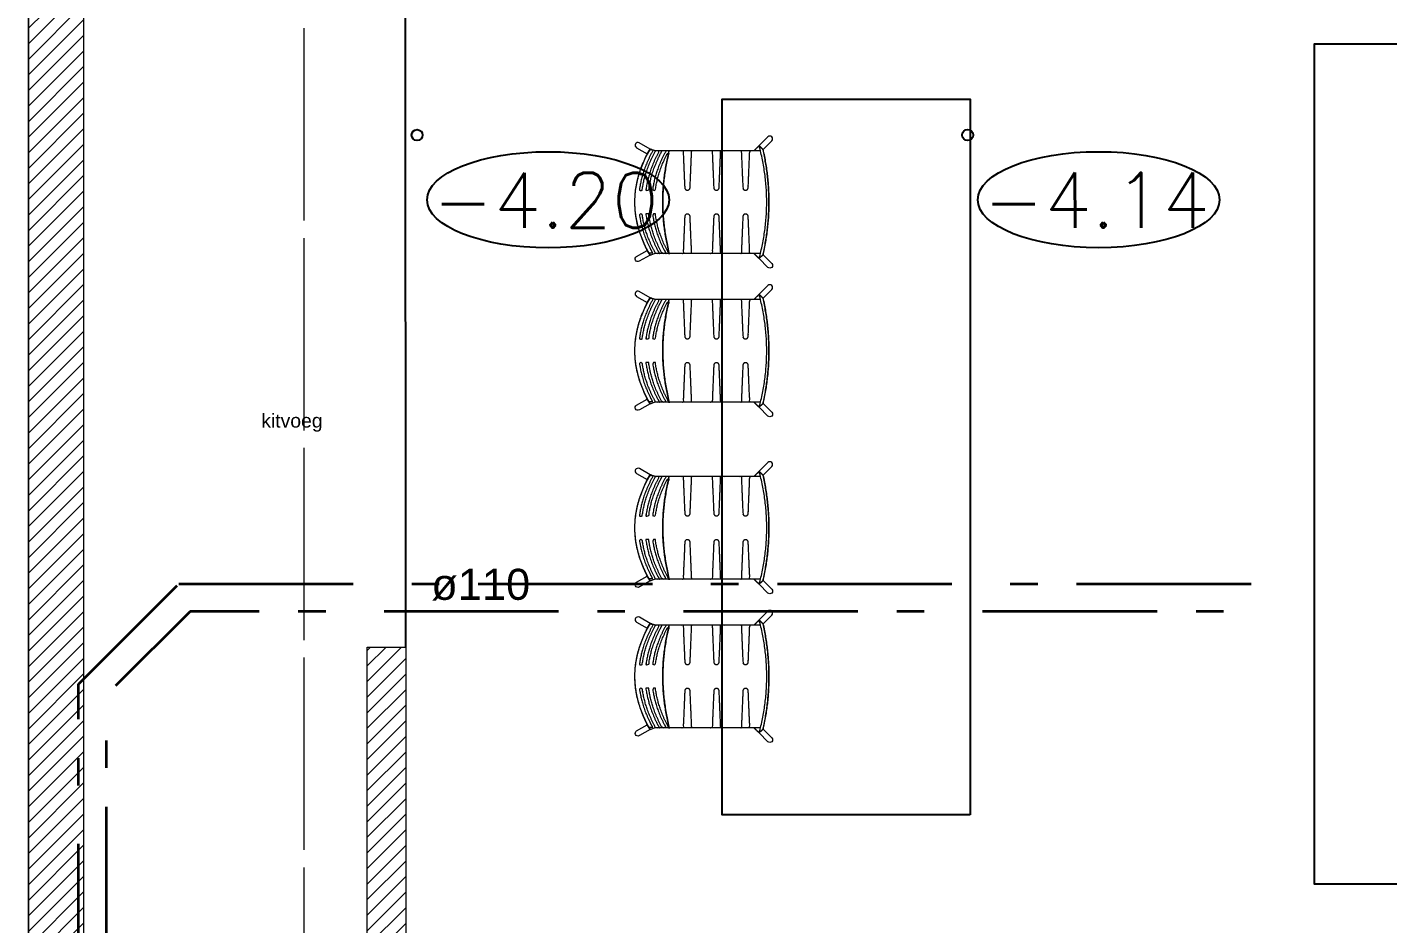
# Model space of a CAD drawing. Header units: millimetres. Extents: x 361 to 21231, y 184 to 1849.
# Drawn here: x 2498.785 to 2503.727, y 513.212 to 516.469 of the extents above; entities that cross this region are included whole.
import ezdxf

# ---------------------------------------------------------------- set-up
doc = ezdxf.new("R2010")
doc.units = ezdxf.units.MM
doc.header["$LTSCALE"] = 0.2
doc.linetypes.add('[LP] ISO-02 Dashed', pattern=[3.81, 3.048, -0.762])
doc.linetypes.add('[LP] Type-6', pattern=[5.288458, 3.169996, -1.059993, 0.352704, -0.705764])
for name, color, linetype, lineweight in [('... architectuur', 7, 'Continuous', 5), ('... architectuur - ALGEMEEN', 7, 'Continuous', 5), ('... interieur - ALGEMEEN', 7, 'Continuous', 5)]:
    doc.layers.add(name, color=color, linetype=linetype, lineweight=lineweight)
doc.layers.add('... Interieur-los meubilair', color=7, linetype='Continuous', lineweight=9, true_color=0x191919)
doc.layers.add('... riolering - DWA', color=7, linetype='[LP] Type-6', lineweight=35, true_color=0x666360)
doc.layers.add('bestaande hoogtepunten', color=7, linetype='Continuous')
doc.layers.add('ontwerp', color=7, linetype='Continuous')
doc.styles.add('Arial', font='arial.ttf')
doc.styles.add('Helvetica Neue Light', font='')
doc.styles.get("Standard").update_dxf_attribs({"font": 'txt.shx', "height": 0.2})
doc.styles.get('Helvetica Neue Light').set_extended_font_data('Helvetica Neue Light')

# ---------------------------------------------------------------- blocks, each defined once
blk = doc.blocks.new('Groep-15')
at = {"layer": '... Interieur-los meubilair', "color": 7, "linetype": 'Continuous', "lineweight": 15}
for p, q in [((-143.63, 3707.09), (-145.45, 3705.28)), ((-181.67, 3705.28), (-183.26, 3705.83)), ((-181.67, 3705.28), (-143.07, 3705.28)), ((-183.26, 3667.33), (-181.67, 3667.88)), ((-143.07, 3667.88), (-181.67, 3667.88)), ((-143.63, 3666.07), (-145.45, 3667.88))]:
    blk.add_line(p, q, dxfattribs=at)
at = {"layer": '... Interieur-los meubilair', "color": 7, "linetype": 'Continuous', "lineweight": 15, "flags": 128}
for points in [[(-184.26, 3704.1), (-183.26, 3705.83), (-187.15, 3708.08, 0.414214), (-188.52, 3707.71, 0.414214), (-188.15, 3706.35)], [(-143.63, 3707.09), (-142.22, 3705.68), (-139.04, 3708.86, 0.414214), (-139.04, 3710.27, 0.414214), (-140.45, 3710.27)], [(-184.26, 3669.06), (-183.26, 3667.33), (-187.15, 3665.08, -0.414214), (-188.52, 3665.45, -0.414214), (-188.15, 3666.81)], [(-143.63, 3666.07), (-142.22, 3667.48), (-139.04, 3664.3, -0.414214), (-139.04, 3662.88, -0.414214), (-140.45, 3662.88)]]:
    blk.add_lwpolyline(points, format="xyb", close=True, dxfattribs=at)
at = {"layer": '... Interieur-los meubilair', "color": 7, "linetype": 'Continuous', "lineweight": 15}
blk.add_rational_spline([(-176.26, 3705.28), (-181.05, 3686.58), (-176.26, 3667.88), (-173.75, 3667.88), (-171.23, 3667.88), (-170.95, 3674.58), (-170.66, 3681.28), (-170.66, 3682.25), (-169.69, 3682.25), (-168.71, 3682.25), (-168.71, 3681.28), (-168.43, 3674.58), (-168.14, 3667.88), (-164.42, 3667.88), (-160.69, 3667.88), (-160.41, 3674.58), (-160.12, 3681.28), (-160.12, 3682.25), (-159.15, 3682.25), (-158.17, 3682.25), (-158.17, 3681.28), (-157.89, 3674.58), (-157.6, 3667.88), (-153.86, 3667.88), (-150.12, 3667.88), (-149.83, 3674.58), (-149.55, 3681.28), (-149.55, 3682.25), (-148.58, 3682.25), (-147.6, 3682.25), (-147.6, 3681.28), (-147.32, 3674.58), (-147.03, 3667.88), (-146.25, 3667.88), (-145.46, 3667.88), (-144.56, 3666.97), (-143.65, 3666.07), (-142.94, 3666.77), (-142.24, 3667.48), (-137.95, 3686.58), (-142.24, 3705.68), (-142.94, 3706.38), (-143.65, 3707.09), (-144.56, 3706.18), (-145.46, 3705.28), (-146.25, 3705.28), (-147.03, 3705.28), (-147.32, 3698.58), (-147.6, 3691.88), (-147.6, 3691.85), (-147.6, 3691.83), (-147.6, 3691.81), (-147.6, 3691.78), (-147.61, 3691.76), (-147.61, 3691.74), (-147.61, 3691.71), (-147.62, 3691.69), (-147.62, 3691.66), (-147.63, 3691.64), (-147.64, 3691.62), (-147.64, 3691.6), (-147.65, 3691.57), (-147.66, 3691.55), (-147.67, 3691.53), (-147.67, 3691.51), (-147.68, 3691.48), (-147.69, 3691.46), (-147.7, 3691.44), (-147.72, 3691.42), (-147.73, 3691.4), (-147.74, 3691.38), (-147.75, 3691.36), (-147.76, 3691.34), (-147.78, 3691.32), (-147.79, 3691.3), (-147.81, 3691.28), (-147.82, 3691.26), (-147.84, 3691.24), (-147.85, 3691.22), (-147.87, 3691.21), (-147.89, 3691.19), (-147.9, 3691.17), (-147.92, 3691.16), (-147.94, 3691.14), (-147.96, 3691.12), (-147.98, 3691.11), (-147.99, 3691.1), (-148.01, 3691.08), (-148.03, 3691.07), (-148.05, 3691.05), (-148.07, 3691.04), (-148.09, 3691.03), (-148.12, 3691.02), (-148.14, 3691.01), (-148.16, 3691), (-148.18, 3690.99), (-148.2, 3690.98), (-148.22, 3690.97), (-148.25, 3690.96), (-148.27, 3690.95), (-148.29, 3690.95), (-148.32, 3690.94), (-148.34, 3690.93), (-148.36, 3690.93), (-148.38, 3690.92), (-148.41, 3690.92), (-148.43, 3690.91), (-148.46, 3690.91), (-148.48, 3690.91), (-148.5, 3690.91), (-148.53, 3690.9), (-148.55, 3690.9), (-148.58, 3690.9), (-148.6, 3690.9), (-148.62, 3690.9), (-148.65, 3690.91), (-148.67, 3690.91), (-148.69, 3690.91), (-148.72, 3690.91), (-148.74, 3690.92), (-148.77, 3690.92), (-148.79, 3690.93), (-148.81, 3690.93), (-148.84, 3690.94), (-148.86, 3690.95), (-148.88, 3690.95), (-148.9, 3690.96), (-148.93, 3690.97), (-148.95, 3690.98), (-148.97, 3690.99), (-148.99, 3691), (-149.01, 3691.01), (-149.03, 3691.02), (-149.06, 3691.03), (-149.08, 3691.04), (-149.1, 3691.05), (-149.12, 3691.07), (-149.14, 3691.08), (-149.16, 3691.1), (-149.17, 3691.11), (-149.19, 3691.12), (-149.21, 3691.14), (-149.23, 3691.16), (-149.25, 3691.17), (-149.26, 3691.19), (-149.28, 3691.21), (-149.3, 3691.22), (-149.31, 3691.24), (-149.33, 3691.26), (-149.34, 3691.28), (-149.36, 3691.3), (-149.37, 3691.32), (-149.39, 3691.34), (-149.4, 3691.36), (-149.41, 3691.38), (-149.42, 3691.4), (-149.43, 3691.42), (-149.45, 3691.44), (-149.46, 3691.46), (-149.47, 3691.48), (-149.48, 3691.51), (-149.48, 3691.53), (-149.49, 3691.55), (-149.5, 3691.57), (-149.51, 3691.6), (-149.51, 3691.62), (-149.52, 3691.64), (-149.53, 3691.66), (-149.53, 3691.69), (-149.54, 3691.71), (-149.54, 3691.74), (-149.54, 3691.76), (-149.55, 3691.78), (-149.55, 3691.81), (-149.55, 3691.83), (-149.55, 3691.85), (-149.55, 3691.88), (-149.83, 3698.58), (-150.12, 3705.28), (-153.86, 3705.28), (-157.6, 3705.28), (-157.89, 3698.58), (-158.17, 3691.88), (-158.17, 3690.9), (-159.15, 3690.9), (-160.12, 3690.9), (-160.12, 3691.88), (-160.41, 3698.58), (-160.69, 3705.28), (-164.42, 3705.28), (-168.14, 3705.28), (-168.43, 3698.58), (-168.71, 3691.88), (-168.71, 3690.9), (-169.69, 3690.9), (-170.66, 3690.9), (-170.66, 3691.88), (-170.95, 3698.58), (-171.23, 3705.28), (-173.75, 3705.28), (-176.26, 3705.28)], [1, 1, 1, 1, 1, 1, 1, 0.707106781187, 1, 0.707106781187, 1, 1, 1, 1, 1, 1, 1, 0.707106781187, 1, 0.707106781187, 1, 1, 1, 1, 1, 1, 1, 0.707106781187, 1, 0.707106781187, 1, 1, 1, 1, 1, 1, 1, 1, 1, 1, 1, 1, 1, 1, 1, 1, 1, 1, 1, 1, 1, 1, 1, 1, 1, 1, 1, 1, 1, 1, 1, 1, 1, 1, 1, 1, 1, 1, 1, 1, 1, 1, 1, 1, 1, 1, 1, 1, 1, 1, 1, 1, 1, 1, 1, 1, 1, 1, 1, 1, 1, 1, 1, 1, 1, 1, 1, 1, 1, 1, 1, 1, 1, 1, 1, 1, 1, 1, 1, 1, 1, 1, 1, 1, 1, 1, 1, 1, 1, 1, 1, 1, 1, 1, 1, 1, 1, 1, 1, 1, 1, 1, 1, 1, 1, 1, 1, 1, 1, 1, 1, 1, 1, 1, 1, 1, 1, 1, 1, 1, 1, 1, 1, 1, 1, 1, 1, 1, 1, 1, 1, 1, 1, 1, 1, 1, 1, 1, 1, 1, 1, 1, 1, 1, 1, 1, 1, 1, 1, 1, 1, 1, 1, 0.707106781187, 1, 0.707106781187, 1, 1, 1, 1, 1, 1, 1, 0.707106781187, 1, 0.707106781187, 1, 1, 1, 1, 1], degree=2, knots=[0, 0, 0, 0.125455, 0.125455, 0.141801, 0.141801, 0.185384, 0.185384, 0.189864, 0.189864, 0.194345, 0.194345, 0.237928, 0.237928, 0.262131, 0.262131, 0.305714, 0.305714, 0.310195, 0.310195, 0.314675, 0.314675, 0.358258, 0.358258, 0.382581, 0.382581, 0.426163, 0.426163, 0.430644, 0.430644, 0.435125, 0.435125, 0.478707, 0.478707, 0.483796, 0.483796, 0.492126, 0.492126, 0.498625, 0.498625, 0.625839, 0.625839, 0.632338, 0.632338, 0.640668, 0.640668, 0.645757, 0.645757, 0.689339, 0.689339, 0.689495, 0.689495, 0.68965, 0.68965, 0.689806, 0.689806, 0.689961, 0.689961, 0.690117, 0.690117, 0.690272, 0.690272, 0.690428, 0.690428, 0.690583, 0.690583, 0.690739, 0.690739, 0.690894, 0.690894, 0.69105, 0.69105, 0.691205, 0.691205, 0.691361, 0.691361, 0.691516, 0.691516, 0.691672, 0.691672, 0.691827, 0.691827, 0.691983, 0.691983, 0.692138, 0.692138, 0.692294, 0.692294, 0.692449, 0.692449, 0.692605, 0.692605, 0.69276, 0.69276, 0.692916, 0.692916, 0.693071, 0.693071, 0.693227, 0.693227, 0.693382, 0.693382, 0.693538, 0.693538, 0.693694, 0.693694, 0.693849, 0.693849, 0.694005, 0.694005, 0.69416, 0.69416, 0.694316, 0.694316, 0.694471, 0.694471, 0.694627, 0.694627, 0.694782, 0.694782, 0.694938, 0.694938, 0.695093, 0.695093, 0.695249, 0.695249, 0.695404, 0.695404, 0.69556, 0.69556, 0.695715, 0.695715, 0.695871, 0.695871, 0.696026, 0.696026, 0.696182, 0.696182, 0.696337, 0.696337, 0.696493, 0.696493, 0.696648, 0.696648, 0.696804, 0.696804, 0.696959, 0.696959, 0.697115, 0.697115, 0.69727, 0.69727, 0.697426, 0.697426, 0.697581, 0.697581, 0.697737, 0.697737, 0.697892, 0.697892, 0.698048, 0.698048, 0.698203, 0.698203, 0.698359, 0.698359, 0.698514, 0.698514, 0.69867, 0.69867, 0.698825, 0.698825, 0.698981, 0.698981, 0.699136, 0.699136, 0.699292, 0.699292, 0.742874, 0.742874, 0.767197, 0.767197, 0.81078, 0.81078, 0.815261, 0.815261, 0.819741, 0.819741, 0.863324, 0.863324, 0.887528, 0.887528, 0.93111, 0.93111, 0.935591, 0.935591, 0.940071, 0.940071, 0.983654, 0.983654, 1, 1, 1], dxfattribs=at)
for points in [[(-143.63, 3666.07), (-138.12, 3686.58), (-143.63, 3707.09)], [(-183.26, 3667.33), (-194.26, 3686.58), (-183.26, 3705.83)], [(-176.24, 3667.88), (-181.03, 3686.58), (-176.24, 3705.28)], [(-142.22, 3667.48), (-137.93, 3686.58), (-142.22, 3705.68)]]:
    blk.add_open_spline(points, degree=2, dxfattribs=at)
blk.add_open_spline([(-187.14, 3690.87), (-186.22, 3698.15), (-182.15, 3705.43), (-182.1, 3705.42), (-182.05, 3705.41), (-182.65, 3705.62), (-183.26, 3705.83), (-194.26, 3686.58), (-183.26, 3667.33), (-182.65, 3667.54), (-182.05, 3667.75), (-182.1, 3667.74), (-182.15, 3667.73), (-186.22, 3675.01), (-187.14, 3682.29), (-186.63, 3682.3), (-186.12, 3682.3), (-185.21, 3675.09), (-181.2, 3667.88), (-180.53, 3667.88), (-179.85, 3667.88), (-183.85, 3675.08), (-184.77, 3682.29), (-184.26, 3682.3), (-183.75, 3682.3), (-182.83, 3675.09), (-178.83, 3667.88), (-178.13, 3667.88), (-177.43, 3667.88), (-181.43, 3675.08), (-182.34, 3682.29), (-181.83, 3682.3), (-181.32, 3682.3), (-180.41, 3675.09), (-176.4, 3667.88), (-176.32, 3667.88), (-176.24, 3667.88), (-181.03, 3686.58), (-176.24, 3705.28), (-176.32, 3705.28), (-176.4, 3705.28), (-180.41, 3698.07), (-181.32, 3690.85), (-181.83, 3690.86), (-182.34, 3690.87), (-181.43, 3698.07), (-177.43, 3705.28), (-178.13, 3705.28), (-178.83, 3705.28), (-182.83, 3698.07), (-183.75, 3690.85), (-184.26, 3690.86), (-184.77, 3690.87), (-183.85, 3698.07), (-179.85, 3705.28), (-180.53, 3705.28), (-181.2, 3705.28), (-185.21, 3698.07), (-186.12, 3690.85), (-186.63, 3690.86), (-187.14, 3690.87)], degree=2, knots=[0, 0, 0, 0.056138, 0.056138, 0.056471, 0.056471, 0.060767, 0.060767, 0.209987, 0.209987, 0.214283, 0.214283, 0.214616, 0.214616, 0.270754, 0.270754, 0.274669, 0.274669, 0.330285, 0.330285, 0.334838, 0.334838, 0.390409, 0.390409, 0.394324, 0.394324, 0.449939, 0.449939, 0.454661, 0.454661, 0.510232, 0.510232, 0.514147, 0.514147, 0.569762, 0.569762, 0.570302, 0.570302, 0.700452, 0.700452, 0.700992, 0.700992, 0.756607, 0.756607, 0.760522, 0.760522, 0.816093, 0.816093, 0.820815, 0.820815, 0.87643, 0.87643, 0.880345, 0.880345, 0.935916, 0.935916, 0.940469, 0.940469, 0.996085, 0.996085, 1, 1, 1], dxfattribs=at)
blk = doc.blocks.new('Groep-16')
at = {"layer": '... Interieur-los meubilair', "color": 7, "linetype": 'Continuous', "lineweight": 15}
for p, q in [((-143.63, 3761.09), (-145.45, 3759.28)), ((-181.67, 3759.28), (-183.26, 3759.83)), ((-181.67, 3759.28), (-143.07, 3759.28)), ((-183.26, 3721.33), (-181.67, 3721.88)), ((-143.07, 3721.88), (-181.67, 3721.88)), ((-143.63, 3720.07), (-145.45, 3721.88))]:
    blk.add_line(p, q, dxfattribs=at)
at = {"layer": '... Interieur-los meubilair', "color": 7, "linetype": 'Continuous', "lineweight": 15, "flags": 128}
for points in [[(-184.26, 3758.1), (-183.26, 3759.83), (-187.15, 3762.08, 0.414214), (-188.52, 3761.71, 0.414214), (-188.15, 3760.35)], [(-143.63, 3761.09), (-142.22, 3759.68), (-139.04, 3762.86, 0.414214), (-139.04, 3764.27, 0.414214), (-140.45, 3764.27)], [(-184.26, 3723.06), (-183.26, 3721.33), (-187.15, 3719.08, -0.414214), (-188.52, 3719.45, -0.414214), (-188.15, 3720.81)], [(-143.63, 3720.07), (-142.22, 3721.48), (-139.04, 3718.3, -0.414214), (-139.04, 3716.88, -0.414214), (-140.45, 3716.88)]]:
    blk.add_lwpolyline(points, format="xyb", close=True, dxfattribs=at)
at = {"layer": '... Interieur-los meubilair', "color": 7, "linetype": 'Continuous', "lineweight": 15}
blk.add_rational_spline([(-176.26, 3759.28), (-181.05, 3740.58), (-176.26, 3721.88), (-173.75, 3721.88), (-171.23, 3721.88), (-170.95, 3728.58), (-170.66, 3735.28), (-170.66, 3736.25), (-169.69, 3736.25), (-168.71, 3736.25), (-168.71, 3735.28), (-168.43, 3728.58), (-168.14, 3721.88), (-164.42, 3721.88), (-160.69, 3721.88), (-160.41, 3728.58), (-160.12, 3735.28), (-160.12, 3736.25), (-159.15, 3736.25), (-158.17, 3736.25), (-158.17, 3735.28), (-157.89, 3728.58), (-157.6, 3721.88), (-153.86, 3721.88), (-150.12, 3721.88), (-149.83, 3728.58), (-149.55, 3735.28), (-149.55, 3736.25), (-148.58, 3736.25), (-147.6, 3736.25), (-147.6, 3735.28), (-147.32, 3728.58), (-147.03, 3721.88), (-146.25, 3721.88), (-145.46, 3721.88), (-144.56, 3720.97), (-143.65, 3720.07), (-142.94, 3720.77), (-142.24, 3721.48), (-137.95, 3740.58), (-142.24, 3759.68), (-142.94, 3760.38), (-143.65, 3761.09), (-144.56, 3760.18), (-145.46, 3759.28), (-146.25, 3759.28), (-147.03, 3759.28), (-147.32, 3752.58), (-147.6, 3745.88), (-147.6, 3745.85), (-147.6, 3745.83), (-147.6, 3745.81), (-147.6, 3745.78), (-147.61, 3745.76), (-147.61, 3745.74), (-147.61, 3745.71), (-147.62, 3745.69), (-147.62, 3745.66), (-147.63, 3745.64), (-147.64, 3745.62), (-147.64, 3745.6), (-147.65, 3745.57), (-147.66, 3745.55), (-147.67, 3745.53), (-147.67, 3745.51), (-147.68, 3745.48), (-147.69, 3745.46), (-147.7, 3745.44), (-147.72, 3745.42), (-147.73, 3745.4), (-147.74, 3745.38), (-147.75, 3745.36), (-147.76, 3745.34), (-147.78, 3745.32), (-147.79, 3745.3), (-147.81, 3745.28), (-147.82, 3745.26), (-147.84, 3745.24), (-147.85, 3745.22), (-147.87, 3745.21), (-147.89, 3745.19), (-147.9, 3745.17), (-147.92, 3745.16), (-147.94, 3745.14), (-147.96, 3745.12), (-147.98, 3745.11), (-147.99, 3745.1), (-148.01, 3745.08), (-148.03, 3745.07), (-148.05, 3745.05), (-148.07, 3745.04), (-148.09, 3745.03), (-148.12, 3745.02), (-148.14, 3745.01), (-148.16, 3745), (-148.18, 3744.99), (-148.2, 3744.98), (-148.22, 3744.97), (-148.25, 3744.96), (-148.27, 3744.95), (-148.29, 3744.95), (-148.32, 3744.94), (-148.34, 3744.93), (-148.36, 3744.93), (-148.38, 3744.92), (-148.41, 3744.92), (-148.43, 3744.91), (-148.46, 3744.91), (-148.48, 3744.91), (-148.5, 3744.91), (-148.53, 3744.9), (-148.55, 3744.9), (-148.58, 3744.9), (-148.6, 3744.9), (-148.62, 3744.9), (-148.65, 3744.91), (-148.67, 3744.91), (-148.69, 3744.91), (-148.72, 3744.91), (-148.74, 3744.92), (-148.77, 3744.92), (-148.79, 3744.93), (-148.81, 3744.93), (-148.84, 3744.94), (-148.86, 3744.95), (-148.88, 3744.95), (-148.9, 3744.96), (-148.93, 3744.97), (-148.95, 3744.98), (-148.97, 3744.99), (-148.99, 3745), (-149.01, 3745.01), (-149.03, 3745.02), (-149.06, 3745.03), (-149.08, 3745.04), (-149.1, 3745.05), (-149.12, 3745.07), (-149.14, 3745.08), (-149.16, 3745.1), (-149.17, 3745.11), (-149.19, 3745.12), (-149.21, 3745.14), (-149.23, 3745.16), (-149.25, 3745.17), (-149.26, 3745.19), (-149.28, 3745.21), (-149.3, 3745.22), (-149.31, 3745.24), (-149.33, 3745.26), (-149.34, 3745.28), (-149.36, 3745.3), (-149.37, 3745.32), (-149.39, 3745.34), (-149.4, 3745.36), (-149.41, 3745.38), (-149.42, 3745.4), (-149.43, 3745.42), (-149.45, 3745.44), (-149.46, 3745.46), (-149.47, 3745.48), (-149.48, 3745.51), (-149.48, 3745.53), (-149.49, 3745.55), (-149.5, 3745.57), (-149.51, 3745.6), (-149.51, 3745.62), (-149.52, 3745.64), (-149.53, 3745.66), (-149.53, 3745.69), (-149.54, 3745.71), (-149.54, 3745.74), (-149.54, 3745.76), (-149.55, 3745.78), (-149.55, 3745.81), (-149.55, 3745.83), (-149.55, 3745.85), (-149.55, 3745.88), (-149.83, 3752.58), (-150.12, 3759.28), (-153.86, 3759.28), (-157.6, 3759.28), (-157.89, 3752.58), (-158.17, 3745.88), (-158.17, 3744.9), (-159.15, 3744.9), (-160.12, 3744.9), (-160.12, 3745.88), (-160.41, 3752.58), (-160.69, 3759.28), (-164.42, 3759.28), (-168.14, 3759.28), (-168.43, 3752.58), (-168.71, 3745.88), (-168.71, 3744.9), (-169.69, 3744.9), (-170.66, 3744.9), (-170.66, 3745.88), (-170.95, 3752.58), (-171.23, 3759.28), (-173.75, 3759.28), (-176.26, 3759.28)], [1, 1, 1, 1, 1, 1, 1, 0.707106781187, 1, 0.707106781187, 1, 1, 1, 1, 1, 1, 1, 0.707106781187, 1, 0.707106781187, 1, 1, 1, 1, 1, 1, 1, 0.707106781187, 1, 0.707106781187, 1, 1, 1, 1, 1, 1, 1, 1, 1, 1, 1, 1, 1, 1, 1, 1, 1, 1, 1, 1, 1, 1, 1, 1, 1, 1, 1, 1, 1, 1, 1, 1, 1, 1, 1, 1, 1, 1, 1, 1, 1, 1, 1, 1, 1, 1, 1, 1, 1, 1, 1, 1, 1, 1, 1, 1, 1, 1, 1, 1, 1, 1, 1, 1, 1, 1, 1, 1, 1, 1, 1, 1, 1, 1, 1, 1, 1, 1, 1, 1, 1, 1, 1, 1, 1, 1, 1, 1, 1, 1, 1, 1, 1, 1, 1, 1, 1, 1, 1, 1, 1, 1, 1, 1, 1, 1, 1, 1, 1, 1, 1, 1, 1, 1, 1, 1, 1, 1, 1, 1, 1, 1, 1, 1, 1, 1, 1, 1, 1, 1, 1, 1, 1, 1, 1, 1, 1, 1, 1, 1, 1, 1, 1, 1, 1, 1, 1, 1, 1, 1, 1, 1, 1, 0.707106781187, 1, 0.707106781187, 1, 1, 1, 1, 1, 1, 1, 0.707106781187, 1, 0.707106781187, 1, 1, 1, 1, 1], degree=2, knots=[0, 0, 0, 0.125455, 0.125455, 0.141801, 0.141801, 0.185384, 0.185384, 0.189864, 0.189864, 0.194345, 0.194345, 0.237928, 0.237928, 0.262131, 0.262131, 0.305714, 0.305714, 0.310195, 0.310195, 0.314675, 0.314675, 0.358258, 0.358258, 0.382581, 0.382581, 0.426163, 0.426163, 0.430644, 0.430644, 0.435125, 0.435125, 0.478707, 0.478707, 0.483796, 0.483796, 0.492126, 0.492126, 0.498625, 0.498625, 0.625839, 0.625839, 0.632338, 0.632338, 0.640668, 0.640668, 0.645757, 0.645757, 0.689339, 0.689339, 0.689495, 0.689495, 0.68965, 0.68965, 0.689806, 0.689806, 0.689961, 0.689961, 0.690117, 0.690117, 0.690272, 0.690272, 0.690428, 0.690428, 0.690583, 0.690583, 0.690739, 0.690739, 0.690894, 0.690894, 0.69105, 0.69105, 0.691205, 0.691205, 0.691361, 0.691361, 0.691516, 0.691516, 0.691672, 0.691672, 0.691827, 0.691827, 0.691983, 0.691983, 0.692138, 0.692138, 0.692294, 0.692294, 0.692449, 0.692449, 0.692605, 0.692605, 0.69276, 0.69276, 0.692916, 0.692916, 0.693071, 0.693071, 0.693227, 0.693227, 0.693382, 0.693382, 0.693538, 0.693538, 0.693694, 0.693694, 0.693849, 0.693849, 0.694005, 0.694005, 0.69416, 0.69416, 0.694316, 0.694316, 0.694471, 0.694471, 0.694627, 0.694627, 0.694782, 0.694782, 0.694938, 0.694938, 0.695093, 0.695093, 0.695249, 0.695249, 0.695404, 0.695404, 0.69556, 0.69556, 0.695715, 0.695715, 0.695871, 0.695871, 0.696026, 0.696026, 0.696182, 0.696182, 0.696337, 0.696337, 0.696493, 0.696493, 0.696648, 0.696648, 0.696804, 0.696804, 0.696959, 0.696959, 0.697115, 0.697115, 0.69727, 0.69727, 0.697426, 0.697426, 0.697581, 0.697581, 0.697737, 0.697737, 0.697892, 0.697892, 0.698048, 0.698048, 0.698203, 0.698203, 0.698359, 0.698359, 0.698514, 0.698514, 0.69867, 0.69867, 0.698825, 0.698825, 0.698981, 0.698981, 0.699136, 0.699136, 0.699292, 0.699292, 0.742874, 0.742874, 0.767197, 0.767197, 0.81078, 0.81078, 0.815261, 0.815261, 0.819741, 0.819741, 0.863324, 0.863324, 0.887528, 0.887528, 0.93111, 0.93111, 0.935591, 0.935591, 0.940071, 0.940071, 0.983654, 0.983654, 1, 1, 1], dxfattribs=at)
for points in [[(-143.63, 3720.07), (-138.12, 3740.58), (-143.63, 3761.09)], [(-183.26, 3721.33), (-194.26, 3740.58), (-183.26, 3759.83)], [(-176.24, 3721.88), (-181.03, 3740.58), (-176.24, 3759.28)], [(-142.22, 3721.48), (-137.93, 3740.58), (-142.22, 3759.68)]]:
    blk.add_open_spline(points, degree=2, dxfattribs=at)
blk.add_open_spline([(-187.14, 3744.87), (-186.22, 3752.15), (-182.15, 3759.43), (-182.1, 3759.42), (-182.05, 3759.41), (-182.65, 3759.62), (-183.26, 3759.83), (-194.26, 3740.58), (-183.26, 3721.33), (-182.65, 3721.54), (-182.05, 3721.75), (-182.1, 3721.74), (-182.15, 3721.73), (-186.22, 3729.01), (-187.14, 3736.29), (-186.63, 3736.3), (-186.12, 3736.3), (-185.21, 3729.09), (-181.2, 3721.88), (-180.53, 3721.88), (-179.85, 3721.88), (-183.85, 3729.08), (-184.77, 3736.29), (-184.26, 3736.3), (-183.75, 3736.3), (-182.83, 3729.09), (-178.83, 3721.88), (-178.13, 3721.88), (-177.43, 3721.88), (-181.43, 3729.08), (-182.34, 3736.29), (-181.83, 3736.3), (-181.32, 3736.3), (-180.41, 3729.09), (-176.4, 3721.88), (-176.32, 3721.88), (-176.24, 3721.88), (-181.03, 3740.58), (-176.24, 3759.28), (-176.32, 3759.28), (-176.4, 3759.28), (-180.41, 3752.07), (-181.32, 3744.85), (-181.83, 3744.86), (-182.34, 3744.87), (-181.43, 3752.07), (-177.43, 3759.28), (-178.13, 3759.28), (-178.83, 3759.28), (-182.83, 3752.07), (-183.75, 3744.85), (-184.26, 3744.86), (-184.77, 3744.87), (-183.85, 3752.07), (-179.85, 3759.28), (-180.53, 3759.28), (-181.2, 3759.28), (-185.21, 3752.07), (-186.12, 3744.85), (-186.63, 3744.86), (-187.14, 3744.87)], degree=2, knots=[0, 0, 0, 0.056138, 0.056138, 0.056471, 0.056471, 0.060767, 0.060767, 0.209987, 0.209987, 0.214283, 0.214283, 0.214616, 0.214616, 0.270754, 0.270754, 0.274669, 0.274669, 0.330285, 0.330285, 0.334838, 0.334838, 0.390409, 0.390409, 0.394324, 0.394324, 0.449939, 0.449939, 0.454661, 0.454661, 0.510232, 0.510232, 0.514147, 0.514147, 0.569762, 0.569762, 0.570302, 0.570302, 0.700452, 0.700452, 0.700992, 0.700992, 0.756607, 0.756607, 0.760522, 0.760522, 0.816093, 0.816093, 0.820815, 0.820815, 0.87643, 0.87643, 0.880345, 0.880345, 0.935916, 0.935916, 0.940469, 0.940469, 0.996085, 0.996085, 1, 1, 1], dxfattribs=at)
blk = doc.blocks.new('Groep-17')
at = {"layer": '... Interieur-los meubilair', "color": 7, "linetype": 'Continuous', "lineweight": 15}
for p, q in [((-143.63, 3825.39), (-145.45, 3823.58)), ((-181.67, 3823.58), (-183.26, 3824.13)), ((-181.67, 3823.58), (-143.07, 3823.58)), ((-183.26, 3785.63), (-181.67, 3786.18)), ((-143.07, 3786.18), (-181.67, 3786.18)), ((-143.63, 3784.37), (-145.45, 3786.18))]:
    blk.add_line(p, q, dxfattribs=at)
at = {"layer": '... Interieur-los meubilair', "color": 7, "linetype": 'Continuous', "lineweight": 15, "flags": 128}
for points in [[(-184.26, 3822.4), (-183.26, 3824.13), (-187.15, 3826.38, 0.414214), (-188.52, 3826.01, 0.414214), (-188.15, 3824.65)], [(-143.63, 3825.39), (-142.22, 3823.98), (-139.04, 3827.16, 0.414214), (-139.04, 3828.57, 0.414214), (-140.45, 3828.57)], [(-184.26, 3787.36), (-183.26, 3785.63), (-187.15, 3783.38, -0.414214), (-188.52, 3783.75, -0.414214), (-188.15, 3785.11)], [(-143.63, 3784.37), (-142.22, 3785.78), (-139.04, 3782.6, -0.414214), (-139.04, 3781.18, -0.414214), (-140.45, 3781.18)]]:
    blk.add_lwpolyline(points, format="xyb", close=True, dxfattribs=at)
at = {"layer": '... Interieur-los meubilair', "color": 7, "linetype": 'Continuous', "lineweight": 15}
blk.add_rational_spline([(-176.26, 3823.58), (-181.05, 3804.88), (-176.26, 3786.18), (-173.75, 3786.18), (-171.23, 3786.18), (-170.95, 3792.88), (-170.66, 3799.58), (-170.66, 3800.55), (-169.69, 3800.55), (-168.71, 3800.55), (-168.71, 3799.58), (-168.43, 3792.88), (-168.14, 3786.18), (-164.42, 3786.18), (-160.69, 3786.18), (-160.41, 3792.88), (-160.12, 3799.58), (-160.12, 3800.55), (-159.15, 3800.55), (-158.17, 3800.55), (-158.17, 3799.58), (-157.89, 3792.88), (-157.6, 3786.18), (-153.86, 3786.18), (-150.12, 3786.18), (-149.83, 3792.88), (-149.55, 3799.58), (-149.55, 3800.55), (-148.58, 3800.55), (-147.6, 3800.55), (-147.6, 3799.58), (-147.32, 3792.88), (-147.03, 3786.18), (-146.25, 3786.18), (-145.46, 3786.18), (-144.56, 3785.27), (-143.65, 3784.37), (-142.94, 3785.07), (-142.24, 3785.78), (-137.95, 3804.88), (-142.24, 3823.98), (-142.94, 3824.68), (-143.65, 3825.39), (-144.56, 3824.48), (-145.46, 3823.58), (-146.25, 3823.58), (-147.03, 3823.58), (-147.32, 3816.88), (-147.6, 3810.18), (-147.6, 3810.15), (-147.6, 3810.13), (-147.6, 3810.11), (-147.6, 3810.08), (-147.61, 3810.06), (-147.61, 3810.04), (-147.61, 3810.01), (-147.62, 3809.99), (-147.62, 3809.96), (-147.63, 3809.94), (-147.64, 3809.92), (-147.64, 3809.9), (-147.65, 3809.87), (-147.66, 3809.85), (-147.67, 3809.83), (-147.67, 3809.81), (-147.68, 3809.78), (-147.69, 3809.76), (-147.7, 3809.74), (-147.72, 3809.72), (-147.73, 3809.7), (-147.74, 3809.68), (-147.75, 3809.66), (-147.76, 3809.64), (-147.78, 3809.62), (-147.79, 3809.6), (-147.81, 3809.58), (-147.82, 3809.56), (-147.84, 3809.54), (-147.85, 3809.52), (-147.87, 3809.51), (-147.89, 3809.49), (-147.9, 3809.47), (-147.92, 3809.46), (-147.94, 3809.44), (-147.96, 3809.42), (-147.98, 3809.41), (-147.99, 3809.4), (-148.01, 3809.38), (-148.03, 3809.37), (-148.05, 3809.35), (-148.07, 3809.34), (-148.09, 3809.33), (-148.12, 3809.32), (-148.14, 3809.31), (-148.16, 3809.3), (-148.18, 3809.29), (-148.2, 3809.28), (-148.22, 3809.27), (-148.25, 3809.26), (-148.27, 3809.25), (-148.29, 3809.25), (-148.32, 3809.24), (-148.34, 3809.23), (-148.36, 3809.23), (-148.38, 3809.22), (-148.41, 3809.22), (-148.43, 3809.21), (-148.46, 3809.21), (-148.48, 3809.21), (-148.5, 3809.21), (-148.53, 3809.2), (-148.55, 3809.2), (-148.58, 3809.2), (-148.6, 3809.2), (-148.62, 3809.2), (-148.65, 3809.21), (-148.67, 3809.21), (-148.69, 3809.21), (-148.72, 3809.21), (-148.74, 3809.22), (-148.77, 3809.22), (-148.79, 3809.23), (-148.81, 3809.23), (-148.84, 3809.24), (-148.86, 3809.25), (-148.88, 3809.25), (-148.9, 3809.26), (-148.93, 3809.27), (-148.95, 3809.28), (-148.97, 3809.29), (-148.99, 3809.3), (-149.01, 3809.31), (-149.03, 3809.32), (-149.06, 3809.33), (-149.08, 3809.34), (-149.1, 3809.35), (-149.12, 3809.37), (-149.14, 3809.38), (-149.16, 3809.4), (-149.17, 3809.41), (-149.19, 3809.42), (-149.21, 3809.44), (-149.23, 3809.46), (-149.25, 3809.47), (-149.26, 3809.49), (-149.28, 3809.51), (-149.3, 3809.52), (-149.31, 3809.54), (-149.33, 3809.56), (-149.34, 3809.58), (-149.36, 3809.6), (-149.37, 3809.62), (-149.39, 3809.64), (-149.4, 3809.66), (-149.41, 3809.68), (-149.42, 3809.7), (-149.43, 3809.72), (-149.45, 3809.74), (-149.46, 3809.76), (-149.47, 3809.78), (-149.48, 3809.81), (-149.48, 3809.83), (-149.49, 3809.85), (-149.5, 3809.87), (-149.51, 3809.9), (-149.51, 3809.92), (-149.52, 3809.94), (-149.53, 3809.96), (-149.53, 3809.99), (-149.54, 3810.01), (-149.54, 3810.04), (-149.54, 3810.06), (-149.55, 3810.08), (-149.55, 3810.11), (-149.55, 3810.13), (-149.55, 3810.15), (-149.55, 3810.18), (-149.83, 3816.88), (-150.12, 3823.58), (-153.86, 3823.58), (-157.6, 3823.58), (-157.89, 3816.88), (-158.17, 3810.18), (-158.17, 3809.2), (-159.15, 3809.2), (-160.12, 3809.2), (-160.12, 3810.18), (-160.41, 3816.88), (-160.69, 3823.58), (-164.42, 3823.58), (-168.14, 3823.58), (-168.43, 3816.88), (-168.71, 3810.18), (-168.71, 3809.2), (-169.69, 3809.2), (-170.66, 3809.2), (-170.66, 3810.18), (-170.95, 3816.88), (-171.23, 3823.58), (-173.75, 3823.58), (-176.26, 3823.58)], [1, 1, 1, 1, 1, 1, 1, 0.707106781187, 1, 0.707106781187, 1, 1, 1, 1, 1, 1, 1, 0.707106781187, 1, 0.707106781187, 1, 1, 1, 1, 1, 1, 1, 0.707106781187, 1, 0.707106781187, 1, 1, 1, 1, 1, 1, 1, 1, 1, 1, 1, 1, 1, 1, 1, 1, 1, 1, 1, 1, 1, 1, 1, 1, 1, 1, 1, 1, 1, 1, 1, 1, 1, 1, 1, 1, 1, 1, 1, 1, 1, 1, 1, 1, 1, 1, 1, 1, 1, 1, 1, 1, 1, 1, 1, 1, 1, 1, 1, 1, 1, 1, 1, 1, 1, 1, 1, 1, 1, 1, 1, 1, 1, 1, 1, 1, 1, 1, 1, 1, 1, 1, 1, 1, 1, 1, 1, 1, 1, 1, 1, 1, 1, 1, 1, 1, 1, 1, 1, 1, 1, 1, 1, 1, 1, 1, 1, 1, 1, 1, 1, 1, 1, 1, 1, 1, 1, 1, 1, 1, 1, 1, 1, 1, 1, 1, 1, 1, 1, 1, 1, 1, 1, 1, 1, 1, 1, 1, 1, 1, 1, 1, 1, 1, 1, 1, 1, 1, 1, 1, 1, 1, 1, 0.707106781187, 1, 0.707106781187, 1, 1, 1, 1, 1, 1, 1, 0.707106781187, 1, 0.707106781187, 1, 1, 1, 1, 1], degree=2, knots=[0, 0, 0, 0.125455, 0.125455, 0.141801, 0.141801, 0.185384, 0.185384, 0.189864, 0.189864, 0.194345, 0.194345, 0.237928, 0.237928, 0.262131, 0.262131, 0.305714, 0.305714, 0.310195, 0.310195, 0.314675, 0.314675, 0.358258, 0.358258, 0.382581, 0.382581, 0.426163, 0.426163, 0.430644, 0.430644, 0.435125, 0.435125, 0.478707, 0.478707, 0.483796, 0.483796, 0.492126, 0.492126, 0.498625, 0.498625, 0.625839, 0.625839, 0.632338, 0.632338, 0.640668, 0.640668, 0.645757, 0.645757, 0.689339, 0.689339, 0.689495, 0.689495, 0.68965, 0.68965, 0.689806, 0.689806, 0.689961, 0.689961, 0.690117, 0.690117, 0.690272, 0.690272, 0.690428, 0.690428, 0.690583, 0.690583, 0.690739, 0.690739, 0.690894, 0.690894, 0.69105, 0.69105, 0.691205, 0.691205, 0.691361, 0.691361, 0.691516, 0.691516, 0.691672, 0.691672, 0.691827, 0.691827, 0.691983, 0.691983, 0.692138, 0.692138, 0.692294, 0.692294, 0.692449, 0.692449, 0.692605, 0.692605, 0.69276, 0.69276, 0.692916, 0.692916, 0.693071, 0.693071, 0.693227, 0.693227, 0.693382, 0.693382, 0.693538, 0.693538, 0.693694, 0.693694, 0.693849, 0.693849, 0.694005, 0.694005, 0.69416, 0.69416, 0.694316, 0.694316, 0.694471, 0.694471, 0.694627, 0.694627, 0.694782, 0.694782, 0.694938, 0.694938, 0.695093, 0.695093, 0.695249, 0.695249, 0.695404, 0.695404, 0.69556, 0.69556, 0.695715, 0.695715, 0.695871, 0.695871, 0.696026, 0.696026, 0.696182, 0.696182, 0.696337, 0.696337, 0.696493, 0.696493, 0.696648, 0.696648, 0.696804, 0.696804, 0.696959, 0.696959, 0.697115, 0.697115, 0.69727, 0.69727, 0.697426, 0.697426, 0.697581, 0.697581, 0.697737, 0.697737, 0.697892, 0.697892, 0.698048, 0.698048, 0.698203, 0.698203, 0.698359, 0.698359, 0.698514, 0.698514, 0.69867, 0.69867, 0.698825, 0.698825, 0.698981, 0.698981, 0.699136, 0.699136, 0.699292, 0.699292, 0.742874, 0.742874, 0.767197, 0.767197, 0.81078, 0.81078, 0.815261, 0.815261, 0.819741, 0.819741, 0.863324, 0.863324, 0.887528, 0.887528, 0.93111, 0.93111, 0.935591, 0.935591, 0.940071, 0.940071, 0.983654, 0.983654, 1, 1, 1], dxfattribs=at)
for points in [[(-143.63, 3784.37), (-138.12, 3804.88), (-143.63, 3825.39)], [(-183.26, 3785.63), (-194.26, 3804.88), (-183.26, 3824.13)], [(-176.24, 3786.18), (-181.03, 3804.88), (-176.24, 3823.58)], [(-142.22, 3785.78), (-137.93, 3804.88), (-142.22, 3823.98)]]:
    blk.add_open_spline(points, degree=2, dxfattribs=at)
blk.add_open_spline([(-187.14, 3809.17), (-186.22, 3816.45), (-182.15, 3823.73), (-182.1, 3823.72), (-182.05, 3823.71), (-182.65, 3823.92), (-183.26, 3824.13), (-194.26, 3804.88), (-183.26, 3785.63), (-182.65, 3785.84), (-182.05, 3786.05), (-182.1, 3786.04), (-182.15, 3786.03), (-186.22, 3793.31), (-187.14, 3800.59), (-186.63, 3800.6), (-186.12, 3800.6), (-185.21, 3793.39), (-181.2, 3786.18), (-180.53, 3786.18), (-179.85, 3786.18), (-183.85, 3793.38), (-184.77, 3800.59), (-184.26, 3800.6), (-183.75, 3800.6), (-182.83, 3793.39), (-178.83, 3786.18), (-178.13, 3786.18), (-177.43, 3786.18), (-181.43, 3793.38), (-182.34, 3800.59), (-181.83, 3800.6), (-181.32, 3800.6), (-180.41, 3793.39), (-176.4, 3786.18), (-176.32, 3786.18), (-176.24, 3786.18), (-181.03, 3804.88), (-176.24, 3823.58), (-176.32, 3823.58), (-176.4, 3823.58), (-180.41, 3816.37), (-181.32, 3809.15), (-181.83, 3809.16), (-182.34, 3809.17), (-181.43, 3816.37), (-177.43, 3823.58), (-178.13, 3823.58), (-178.83, 3823.58), (-182.83, 3816.37), (-183.75, 3809.15), (-184.26, 3809.16), (-184.77, 3809.17), (-183.85, 3816.37), (-179.85, 3823.58), (-180.53, 3823.58), (-181.2, 3823.58), (-185.21, 3816.37), (-186.12, 3809.15), (-186.63, 3809.16), (-187.14, 3809.17)], degree=2, knots=[0, 0, 0, 0.056138, 0.056138, 0.056471, 0.056471, 0.060767, 0.060767, 0.209987, 0.209987, 0.214283, 0.214283, 0.214616, 0.214616, 0.270754, 0.270754, 0.274669, 0.274669, 0.330285, 0.330285, 0.334838, 0.334838, 0.390409, 0.390409, 0.394324, 0.394324, 0.449939, 0.449939, 0.454661, 0.454661, 0.510232, 0.510232, 0.514147, 0.514147, 0.569762, 0.569762, 0.570302, 0.570302, 0.700452, 0.700452, 0.700992, 0.700992, 0.756607, 0.756607, 0.760522, 0.760522, 0.816093, 0.816093, 0.820815, 0.820815, 0.87643, 0.87643, 0.880345, 0.880345, 0.935916, 0.935916, 0.940469, 0.940469, 0.996085, 0.996085, 1, 1, 1], dxfattribs=at)
blk = doc.blocks.new('Groep-18')
at = {"layer": '... Interieur-los meubilair', "color": 7, "linetype": 'Continuous', "lineweight": 15}
for p, q in [((-181.67, 3877.58), (-183.26, 3878.13)), ((-181.67, 3877.58), (-143.07, 3877.58)), ((-143.63, 3879.39), (-145.45, 3877.58)), ((-183.26, 3839.63), (-181.67, 3840.18)), ((-143.07, 3840.18), (-181.67, 3840.18)), ((-143.63, 3838.37), (-145.45, 3840.18))]:
    blk.add_line(p, q, dxfattribs=at)
at = {"layer": '... Interieur-los meubilair', "color": 7, "linetype": 'Continuous', "lineweight": 15, "flags": 128}
for points in [[(-184.26, 3876.4), (-183.26, 3878.13), (-187.15, 3880.38, 0.414214), (-188.52, 3880.01, 0.414214), (-188.15, 3878.65)], [(-143.63, 3879.39), (-142.22, 3877.98), (-139.04, 3881.16, 0.414214), (-139.04, 3882.57, 0.414214), (-140.45, 3882.57)], [(-184.26, 3841.36), (-183.26, 3839.63), (-187.15, 3837.38, -0.414214), (-188.52, 3837.75, -0.414214), (-188.15, 3839.11)], [(-143.63, 3838.37), (-142.22, 3839.78), (-139.04, 3836.6, -0.414214), (-139.04, 3835.18, -0.414214), (-140.45, 3835.18)]]:
    blk.add_lwpolyline(points, format="xyb", close=True, dxfattribs=at)
at = {"layer": '... Interieur-los meubilair', "color": 7, "linetype": 'Continuous', "lineweight": 15}
blk.add_open_spline([(-187.14, 3863.17), (-186.22, 3870.45), (-182.15, 3877.73), (-182.1, 3877.72), (-182.05, 3877.71), (-182.65, 3877.92), (-183.26, 3878.13), (-194.26, 3858.88), (-183.26, 3839.63), (-182.65, 3839.84), (-182.05, 3840.05), (-182.1, 3840.04), (-182.15, 3840.03), (-186.22, 3847.31), (-187.14, 3854.59), (-186.63, 3854.6), (-186.12, 3854.6), (-185.21, 3847.39), (-181.2, 3840.18), (-180.53, 3840.18), (-179.85, 3840.18), (-183.85, 3847.38), (-184.77, 3854.59), (-184.26, 3854.6), (-183.75, 3854.6), (-182.83, 3847.39), (-178.83, 3840.18), (-178.13, 3840.18), (-177.43, 3840.18), (-181.43, 3847.38), (-182.34, 3854.59), (-181.83, 3854.6), (-181.32, 3854.6), (-180.41, 3847.39), (-176.4, 3840.18), (-176.32, 3840.18), (-176.24, 3840.18), (-181.03, 3858.88), (-176.24, 3877.58), (-176.32, 3877.58), (-176.4, 3877.58), (-180.41, 3870.37), (-181.32, 3863.15), (-181.83, 3863.16), (-182.34, 3863.17), (-181.43, 3870.37), (-177.43, 3877.58), (-178.13, 3877.58), (-178.83, 3877.58), (-182.83, 3870.37), (-183.75, 3863.15), (-184.26, 3863.16), (-184.77, 3863.17), (-183.85, 3870.37), (-179.85, 3877.58), (-180.53, 3877.58), (-181.2, 3877.58), (-185.21, 3870.37), (-186.12, 3863.15), (-186.63, 3863.16), (-187.14, 3863.17)], degree=2, knots=[0, 0, 0, 0.056138, 0.056138, 0.056471, 0.056471, 0.060767, 0.060767, 0.209987, 0.209987, 0.214283, 0.214283, 0.214616, 0.214616, 0.270754, 0.270754, 0.274669, 0.274669, 0.330285, 0.330285, 0.334838, 0.334838, 0.390409, 0.390409, 0.394324, 0.394324, 0.449939, 0.449939, 0.454661, 0.454661, 0.510232, 0.510232, 0.514147, 0.514147, 0.569762, 0.569762, 0.570302, 0.570302, 0.700452, 0.700452, 0.700992, 0.700992, 0.756607, 0.756607, 0.760522, 0.760522, 0.816093, 0.816093, 0.820815, 0.820815, 0.87643, 0.87643, 0.880345, 0.880345, 0.935916, 0.935916, 0.940469, 0.940469, 0.996085, 0.996085, 1, 1, 1], dxfattribs=at)
for points in [[(-183.26, 3839.63), (-194.26, 3858.88), (-183.26, 3878.13)], [(-176.24, 3840.18), (-181.03, 3858.88), (-176.24, 3877.58)], [(-143.63, 3838.37), (-138.12, 3858.88), (-143.63, 3879.39)], [(-142.22, 3839.78), (-137.93, 3858.88), (-142.22, 3877.98)]]:
    blk.add_open_spline(points, degree=2, dxfattribs=at)
blk.add_rational_spline([(-176.26, 3877.58), (-181.05, 3858.88), (-176.26, 3840.18), (-173.75, 3840.18), (-171.23, 3840.18), (-170.95, 3846.88), (-170.66, 3853.58), (-170.66, 3854.55), (-169.69, 3854.55), (-168.71, 3854.55), (-168.71, 3853.58), (-168.43, 3846.88), (-168.14, 3840.18), (-164.42, 3840.18), (-160.69, 3840.18), (-160.41, 3846.88), (-160.12, 3853.58), (-160.12, 3854.55), (-159.15, 3854.55), (-158.17, 3854.55), (-158.17, 3853.58), (-157.89, 3846.88), (-157.6, 3840.18), (-153.86, 3840.18), (-150.12, 3840.18), (-149.83, 3846.88), (-149.55, 3853.58), (-149.55, 3854.55), (-148.58, 3854.55), (-147.6, 3854.55), (-147.6, 3853.58), (-147.32, 3846.88), (-147.03, 3840.18), (-146.25, 3840.18), (-145.46, 3840.18), (-144.56, 3839.27), (-143.65, 3838.37), (-142.94, 3839.07), (-142.24, 3839.78), (-137.95, 3858.88), (-142.24, 3877.98), (-142.94, 3878.68), (-143.65, 3879.39), (-144.56, 3878.48), (-145.46, 3877.58), (-146.25, 3877.58), (-147.03, 3877.58), (-147.32, 3870.88), (-147.6, 3864.18), (-147.6, 3864.15), (-147.6, 3864.13), (-147.6, 3864.11), (-147.6, 3864.08), (-147.61, 3864.06), (-147.61, 3864.04), (-147.61, 3864.01), (-147.62, 3863.99), (-147.62, 3863.96), (-147.63, 3863.94), (-147.64, 3863.92), (-147.64, 3863.9), (-147.65, 3863.87), (-147.66, 3863.85), (-147.67, 3863.83), (-147.67, 3863.81), (-147.68, 3863.78), (-147.69, 3863.76), (-147.7, 3863.74), (-147.72, 3863.72), (-147.73, 3863.7), (-147.74, 3863.68), (-147.75, 3863.66), (-147.76, 3863.64), (-147.78, 3863.62), (-147.79, 3863.6), (-147.81, 3863.58), (-147.82, 3863.56), (-147.84, 3863.54), (-147.85, 3863.52), (-147.87, 3863.51), (-147.89, 3863.49), (-147.9, 3863.47), (-147.92, 3863.46), (-147.94, 3863.44), (-147.96, 3863.42), (-147.98, 3863.41), (-147.99, 3863.4), (-148.01, 3863.38), (-148.03, 3863.37), (-148.05, 3863.35), (-148.07, 3863.34), (-148.09, 3863.33), (-148.12, 3863.32), (-148.14, 3863.31), (-148.16, 3863.3), (-148.18, 3863.29), (-148.2, 3863.28), (-148.22, 3863.27), (-148.25, 3863.26), (-148.27, 3863.25), (-148.29, 3863.25), (-148.32, 3863.24), (-148.34, 3863.23), (-148.36, 3863.23), (-148.38, 3863.22), (-148.41, 3863.22), (-148.43, 3863.21), (-148.46, 3863.21), (-148.48, 3863.21), (-148.5, 3863.21), (-148.53, 3863.2), (-148.55, 3863.2), (-148.58, 3863.2), (-148.6, 3863.2), (-148.62, 3863.2), (-148.65, 3863.21), (-148.67, 3863.21), (-148.69, 3863.21), (-148.72, 3863.21), (-148.74, 3863.22), (-148.77, 3863.22), (-148.79, 3863.23), (-148.81, 3863.23), (-148.84, 3863.24), (-148.86, 3863.25), (-148.88, 3863.25), (-148.9, 3863.26), (-148.93, 3863.27), (-148.95, 3863.28), (-148.97, 3863.29), (-148.99, 3863.3), (-149.01, 3863.31), (-149.03, 3863.32), (-149.06, 3863.33), (-149.08, 3863.34), (-149.1, 3863.35), (-149.12, 3863.37), (-149.14, 3863.38), (-149.16, 3863.4), (-149.17, 3863.41), (-149.19, 3863.42), (-149.21, 3863.44), (-149.23, 3863.46), (-149.25, 3863.47), (-149.26, 3863.49), (-149.28, 3863.51), (-149.3, 3863.52), (-149.31, 3863.54), (-149.33, 3863.56), (-149.34, 3863.58), (-149.36, 3863.6), (-149.37, 3863.62), (-149.39, 3863.64), (-149.4, 3863.66), (-149.41, 3863.68), (-149.42, 3863.7), (-149.43, 3863.72), (-149.45, 3863.74), (-149.46, 3863.76), (-149.47, 3863.78), (-149.48, 3863.81), (-149.48, 3863.83), (-149.49, 3863.85), (-149.5, 3863.87), (-149.51, 3863.9), (-149.51, 3863.92), (-149.52, 3863.94), (-149.53, 3863.96), (-149.53, 3863.99), (-149.54, 3864.01), (-149.54, 3864.04), (-149.54, 3864.06), (-149.55, 3864.08), (-149.55, 3864.11), (-149.55, 3864.13), (-149.55, 3864.15), (-149.55, 3864.18), (-149.83, 3870.88), (-150.12, 3877.58), (-153.86, 3877.58), (-157.6, 3877.58), (-157.89, 3870.88), (-158.17, 3864.18), (-158.17, 3863.2), (-159.15, 3863.2), (-160.12, 3863.2), (-160.12, 3864.18), (-160.41, 3870.88), (-160.69, 3877.58), (-164.42, 3877.58), (-168.14, 3877.58), (-168.43, 3870.88), (-168.71, 3864.18), (-168.71, 3863.2), (-169.69, 3863.2), (-170.66, 3863.2), (-170.66, 3864.18), (-170.95, 3870.88), (-171.23, 3877.58), (-173.75, 3877.58), (-176.26, 3877.58)], [1, 1, 1, 1, 1, 1, 1, 0.707106781187, 1, 0.707106781187, 1, 1, 1, 1, 1, 1, 1, 0.707106781187, 1, 0.707106781187, 1, 1, 1, 1, 1, 1, 1, 0.707106781187, 1, 0.707106781187, 1, 1, 1, 1, 1, 1, 1, 1, 1, 1, 1, 1, 1, 1, 1, 1, 1, 1, 1, 1, 1, 1, 1, 1, 1, 1, 1, 1, 1, 1, 1, 1, 1, 1, 1, 1, 1, 1, 1, 1, 1, 1, 1, 1, 1, 1, 1, 1, 1, 1, 1, 1, 1, 1, 1, 1, 1, 1, 1, 1, 1, 1, 1, 1, 1, 1, 1, 1, 1, 1, 1, 1, 1, 1, 1, 1, 1, 1, 1, 1, 1, 1, 1, 1, 1, 1, 1, 1, 1, 1, 1, 1, 1, 1, 1, 1, 1, 1, 1, 1, 1, 1, 1, 1, 1, 1, 1, 1, 1, 1, 1, 1, 1, 1, 1, 1, 1, 1, 1, 1, 1, 1, 1, 1, 1, 1, 1, 1, 1, 1, 1, 1, 1, 1, 1, 1, 1, 1, 1, 1, 1, 1, 1, 1, 1, 1, 1, 1, 1, 1, 1, 1, 1, 0.707106781187, 1, 0.707106781187, 1, 1, 1, 1, 1, 1, 1, 0.707106781187, 1, 0.707106781187, 1, 1, 1, 1, 1], degree=2, knots=[0, 0, 0, 0.125455, 0.125455, 0.141801, 0.141801, 0.185384, 0.185384, 0.189864, 0.189864, 0.194345, 0.194345, 0.237928, 0.237928, 0.262131, 0.262131, 0.305714, 0.305714, 0.310195, 0.310195, 0.314675, 0.314675, 0.358258, 0.358258, 0.382581, 0.382581, 0.426163, 0.426163, 0.430644, 0.430644, 0.435125, 0.435125, 0.478707, 0.478707, 0.483796, 0.483796, 0.492126, 0.492126, 0.498625, 0.498625, 0.625839, 0.625839, 0.632338, 0.632338, 0.640668, 0.640668, 0.645757, 0.645757, 0.689339, 0.689339, 0.689495, 0.689495, 0.68965, 0.68965, 0.689806, 0.689806, 0.689961, 0.689961, 0.690117, 0.690117, 0.690272, 0.690272, 0.690428, 0.690428, 0.690583, 0.690583, 0.690739, 0.690739, 0.690894, 0.690894, 0.69105, 0.69105, 0.691205, 0.691205, 0.691361, 0.691361, 0.691516, 0.691516, 0.691672, 0.691672, 0.691827, 0.691827, 0.691983, 0.691983, 0.692138, 0.692138, 0.692294, 0.692294, 0.692449, 0.692449, 0.692605, 0.692605, 0.69276, 0.69276, 0.692916, 0.692916, 0.693071, 0.693071, 0.693227, 0.693227, 0.693382, 0.693382, 0.693538, 0.693538, 0.693694, 0.693694, 0.693849, 0.693849, 0.694005, 0.694005, 0.69416, 0.69416, 0.694316, 0.694316, 0.694471, 0.694471, 0.694627, 0.694627, 0.694782, 0.694782, 0.694938, 0.694938, 0.695093, 0.695093, 0.695249, 0.695249, 0.695404, 0.695404, 0.69556, 0.69556, 0.695715, 0.695715, 0.695871, 0.695871, 0.696026, 0.696026, 0.696182, 0.696182, 0.696337, 0.696337, 0.696493, 0.696493, 0.696648, 0.696648, 0.696804, 0.696804, 0.696959, 0.696959, 0.697115, 0.697115, 0.69727, 0.69727, 0.697426, 0.697426, 0.697581, 0.697581, 0.697737, 0.697737, 0.697892, 0.697892, 0.698048, 0.698048, 0.698203, 0.698203, 0.698359, 0.698359, 0.698514, 0.698514, 0.69867, 0.69867, 0.698825, 0.698825, 0.698981, 0.698981, 0.699136, 0.699136, 0.699292, 0.699292, 0.742874, 0.742874, 0.767197, 0.767197, 0.81078, 0.81078, 0.815261, 0.815261, 0.819741, 0.819741, 0.863324, 0.863324, 0.887528, 0.887528, 0.93111, 0.93111, 0.935591, 0.935591, 0.940071, 0.940071, 0.983654, 0.983654, 1, 1, 1], dxfattribs=at)

msp = doc.modelspace()

# ---------------------------------------------------------------- hatches: boundary and pattern name
at = {"layer": '... architectuur', "linetype": 'Continuous', "lineweight": 5, "transparency": 33554559}
h = msp.add_hatch(dxfattribs=at)
h.set_pattern_fill('SCHADUW', scale=0.01, angle=90.0061, style=0, pattern_type=2)
h.set_pattern_definition([(45.00614, (2498.890405, 506.49624), (-0.0282873, 0.02828124), [])])
h.paths.add_polyline_path([(2498.7892, 517.755), (2498.9892, 517.755), (2498.9916, 495.2375), (2498.7916, 495.2375)])
h = msp.add_hatch(dxfattribs=at)
h.set_pattern_fill('SCHADUW', scale=0.01, angle=90.0061, style=0, pattern_type=2)
h.set_pattern_definition([(45.0061, (2500.090032, 509.97618), (-0.0282873, 0.02828124), [])])
h.paths.add_polyline_path([(2500.0196, 514.2176), (2500.1596, 514.2176), (2500.1605, 505.7347), (2500.0205, 505.7347)])

# ---------------------------------------------------------------- linework, layer by layer
at = {"layer": '... architectuur', "color": 1, "linetype": 'Continuous', "lineweight": 9, "true_color": 0xff0000, "transparency": 33554559, "flags": 128}
for points in [[(2498.7892, 517.755), (2498.9892, 517.755), (2498.9916, 495.2375), (2498.7916, 495.2375)], [(2500.0196, 514.2176), (2500.1596, 514.2176), (2500.1605, 505.7347), (2500.0205, 505.7347)]]:
    msp.add_lwpolyline(points, close=True, dxfattribs=at)
at = {"layer": '... architectuur - ALGEMEEN', "color": 7, "linetype": 'Continuous', "lineweight": 9, "transparency": 33554534}
msp.add_line((2498.7886, 523.1739), (2498.7916, 495.7781), dxfattribs=at)
at = {"layer": '... architectuur - ALGEMEEN', "color": 7, "linetype": '[LP] ISO-02 Dashed', "lineweight": 9, "transparency": 33554687, "flags": 128}
msp.add_lwpolyline([(2499.8309, 502.3276), (2499.8316, 495.5076), (2499.7916, 495.5076), (2499.7916, 495.2976), (2498.7916, 495.2975), (2498.7892, 517.755), (2509.8586, 523.1605), (2509.8608, 502.4798), (2508.8508, 502.4797), (2508.8492, 517.5723), (2508.8499, 517.5723), (2508.8492, 517.9686), (2499.7892, 517.9676), (2499.7905, 505.6247), (2500.6405, 505.6248), (2500.6409, 502.3277)], close=True, dxfattribs=at)
at = {"layer": '... interieur - ALGEMEEN', "color": 20, "linetype": '[LP] ISO-02 Dashed', "lineweight": 9, "true_color": 0xff5500, "transparency": 33554687, "flags": 128}
msp.add_lwpolyline([(2508.8908, 502.4873), (2504.7876, 502.4869), (2504.7873, 505.5101), (2508.8905, 505.5105), (2508.8892, 517.9686), (2499.7892, 517.9676), (2499.7916, 494.9776), (2509.8916, 494.9787), (2509.8908, 502.4798), (2508.8908, 502.4797)], close=True, dxfattribs=at)
at = {"layer": '... riolering - DWA', "flags": 128}
msp.add_lwpolyline([(2499.3353, 514.4471), (2503.2366, 514.4471), (2503.2366, 514.3471), (2499.3768, 514.3471), (2499.0712, 514.0416), (2499.0712, 509.6377), (2498.783, 509.3494), (2502.0066, 509.3494), (2502.0066, 509.2494), (2498.4566, 509.2494), (2498.4581, 509.3494), (2498.6416, 509.3494), (2498.9712, 509.6791), (2498.9712, 514.083)], close=True, dxfattribs=at)
at = {"layer": 'bestaande hoogtepunten', "ltscale": 0.2}
for centre in [(2500.2011, 516.0773), (2502.2011, 516.0775)]:
    msp.add_circle(centre, 0.02, dxfattribs=at)
at = {"layer": 'bestaande hoogtepunten'}
for centre in [(2500.6767, 515.8423), (2502.6767, 515.8425)]:
    msp.add_ellipse(centre, major_axis=(-0.4393, 0), ratio=0.39726, dxfattribs=at)
at = {"layer": 'ontwerp', "ltscale": 0.2}
msp.add_line((2500.1596, 514.2176), (2500.1592, 517.6076), dxfattribs=at)
for points in [[(2504.5593, 516.4081), (2503.4593, 516.408), (2503.4597, 513.358), (2504.5597, 513.3581)], [(2502.2096, 513.6078), (2501.3096, 513.6077), (2501.3094, 516.2077), (2502.2094, 516.2078)]]:
    msp.add_lwpolyline(points, close=True, dxfattribs=at)

# ---------------------------------------------------------------- block references
at = {"layer": '... Interieur-los meubilair', "color": 7, "xscale": 0.01, "yscale": 0.01, "zscale": 0.01, "rotation": 0.006141476045698789}
for name in ['Groep-18', 'Groep-17', 'Groep-16', 'Groep-15']:
    msp.add_blockref(name, (2502.8838, 477.2452), dxfattribs=at)

# ---------------------------------------------------------------- texts
at = {"layer": '... architectuur', "transparency": 33554687, "insert": (2499.6349, 515.0653), "char_height": 0.05034, "attachment_point": 1, "rotation": 0.0061, "line_spacing_factor": 0.962448, "style": 'Arial'}
msp.add_mtext('kitvoeg', dxfattribs=at)
at = {"layer": '... riolering - DWA', "insert": (2500.2525, 514.502), "char_height": 0.11286, "attachment_point": 1, "line_spacing_factor": 1.008341, "style": 'Helvetica Neue Light'}
msp.add_mtext('ø110', dxfattribs=at)
at = {"layer": 'bestaande hoogtepunten', "char_height": 0.2, "width": 0.698006, "attachment_point": 1, "rotation": 0.0061}
for s, insert in [('-4.20', (2500.2564, 515.9406)), ('-4.14', (2502.2564, 515.9408))]:
    msp.add_mtext(s, dxfattribs=dict(at, insert=insert))

doc.saveas('drawing.dxf')
